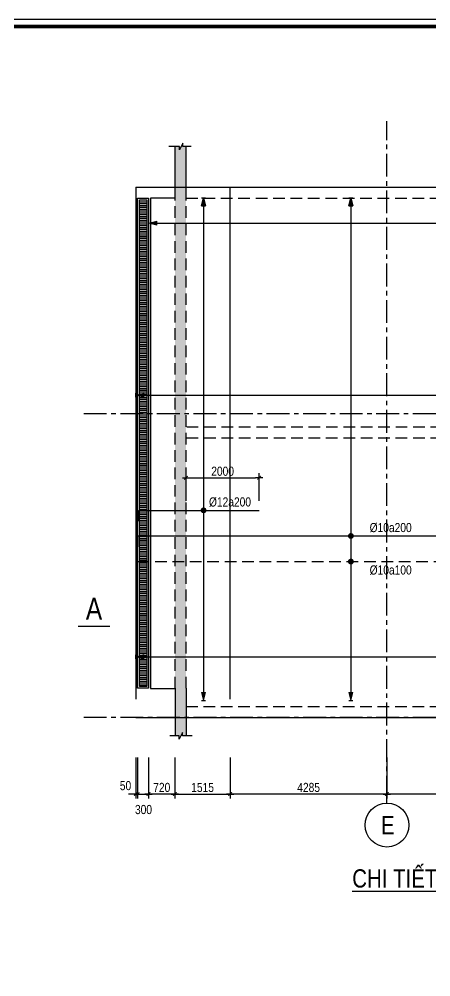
# Model space of a CAD drawing. Header units: millimetres. Extents: x 0 to 168200, y 0 to 59400.
# Drawn here: x 31607 to 42865, y 31723 to 57900 of the extents above; entities that cross this region are included whole.
import ezdxf
from ezdxf.enums import TextEntityAlignment as Align

# ---------------------------------------------------------------- set-up
doc = ezdxf.new("R2010")
doc.units = ezdxf.units.MM
doc.header["$LTSCALE"] = 100
doc.header["$PDSIZE"] = 5
for name, pattern in [('$0$CENTER', [2, 1.25, -0.25, 0.25, -0.25]), ('CENTER', [2, 1.25, -0.25, 0.25, -0.25]), ('HIDDEN', [9.525, 6.35, -3.175])]:
    doc.linetypes.add(name, pattern=pattern)
for name, color, linetype in [('$0$12PM. GRID', 8, '$0$CENTER'), ('02PM. TEXT B', 4, 'Continuous'), ('03PM. TEXT C', 1, 'Continuous'), ('04PM. THIN', 7, 'Continuous'), ('05PM. FRAME', 4, 'Continuous'), ('06PM. HIDDEN', 4, 'HIDDEN'), ('07PM. WACO', 6, 'Continuous'), ('08PM. SSS X', 6, 'Continuous'), ('11PM. DIM', 2, 'Continuous'), ('12PM. GRID', 8, 'CENTER'), ('13PM. HATCH', 8, 'Continuous')]:
    doc.layers.add(name, color=color, linetype=linetype)
doc.styles.add('[PMDC2013]STYLE', font='arial.ttf', dxfattribs={"width": 0.8})
doc.dimstyles.new('1.100', dxfattribs={"dimtxt": 250, "dimasz": 100, "dimexe": 125, "dimexo": 0, "dimgap": 50, "dimtad": 1, "dimdec": 0, "dimrnd": 5, "dimzin": 0, "dimdsep": 46, "dimtxsty": '[PMDC2013]STYLE', "dimblk": 'TICK', "dimcen": 0, "dimdle": 300, "dimclrd": 2, "dimclre": 2, "dimclrt": 4, "dimadec": 0, "dimazin": 0, "dimtfac": 0.004, "dimtdec": 0, "dimtix": 1, "dimtmove": 2, "dimatfit": 3, "dimldrblk": 'TICK', "dimfxl": 1, "dimtvp": 0.8, "dimtolj": 1, "dimtzin": 0, "dimarcsym": 0})

# ---------------------------------------------------------------- blocks, each defined once
blk = doc.blocks.new('*U16')
at = {"layer": '05PM. FRAME'}
blk.add_circle((0, -850), 600, dxfattribs=at)
at = {"layer": '11PM. DIM', "color": 2, "linetype": 'ByBlock'}
blk.add_line((0, -250), (0, 0), dxfattribs=at)
at = {"layer": '03PM. TEXT C', "style": '[PMDC2013]STYLE', "width": 0.8}
for tag, height, p in [('X', 500, (23, -1103)), ('2', 500, (198, -1103)), ('1', 250, (56, -1103))]:
    blk.add_attdef(tag, text='', height=height, dxfattribs=at).set_placement(p, align=Align.CENTER)
blk = doc.blocks.new('TICK')
at = {"color": 0, "linetype": 'ByBlock'}
blk.add_line((1, 0), (-1, 0), dxfattribs=at)
at = {"color": 7, "linetype": 'ByBlock', "const_width": 0.25}
blk.add_lwpolyline([(-0.5, -0.5), (0.5, 0.5)], dxfattribs=at)
blk = doc.blocks.new('*D33')
at = {"layer": '11PM. DIM', "color": 2, "lineweight": -2, "transparency": 16777216}
for p, q in [((41665, 37721), (41665, 36596)), ((48065, 37721), (48065, 36596)), ((47965, 36721), (41765, 36721))]:
    blk.add_line(p, q, dxfattribs=at)
at = {"layer": 'Defpoints', "color": 0, "transparency": 16777216}
for p in [(41665, 37721), (48065, 37721), (41665, 36721)]:
    blk.add_point(p, dxfattribs=at)
at = {"layer": '11PM. DIM', "color": 2, "lineweight": -2, "transparency": 16777216, "xscale": 100, "yscale": 100, "zscale": 100, "rotation": 180}
blk.add_blockref('TICK', (41665, 36721), dxfattribs=at)
at = {"layer": '11PM. DIM', "color": 2, "lineweight": -2, "transparency": 16777216, "xscale": 100, "yscale": 100, "zscale": 100}
blk.add_blockref('TICK', (48065, 36721), dxfattribs=at)
at = {"layer": '11PM. DIM', "color": 4, "transparency": 16777216, "insert": (44865, 36899), "char_height": 250, "attachment_point": 5, "style": '[PMDC2013]STYLE'}
blk.add_mtext('\\A1;6400', dxfattribs=at)
blk = doc.blocks.new('*D35')
at = {"layer": '11PM. DIM', "color": 2, "lineweight": -2, "transparency": 16777216}
for p, q in [((35148, 37721), (35148, 36596)), ((35866, 37721), (35866, 36596)), ((35766, 36721), (35248, 36721))]:
    blk.add_line(p, q, dxfattribs=at)
at = {"layer": 'Defpoints', "color": 0, "transparency": 16777216}
for p in [(35148, 37721), (35866, 37721), (35148, 36721)]:
    blk.add_point(p, dxfattribs=at)
at = {"layer": '11PM. DIM', "color": 2, "lineweight": -2, "transparency": 16777216, "xscale": 100, "yscale": 100, "zscale": 100, "rotation": 180}
blk.add_blockref('TICK', (35148, 36721), dxfattribs=at)
at = {"layer": '11PM. DIM', "color": 2, "lineweight": -2, "transparency": 16777216, "xscale": 100, "yscale": 100, "zscale": 100}
blk.add_blockref('TICK', (35866, 36721), dxfattribs=at)
at = {"layer": '11PM. DIM', "color": 4, "transparency": 16777216, "insert": (35507, 36899), "char_height": 250, "attachment_point": 5, "style": '[PMDC2013]STYLE'}
blk.add_mtext('\\A1;720', dxfattribs=at)
blk = doc.blocks.new('*D37')
at = {"layer": '11PM. DIM', "color": 2, "lineweight": -2, "transparency": 16777216}
for p, q in [((34848, 37721), (34848, 36596)), ((35148, 37721), (35148, 36596)), ((34948, 36721), (35048, 36721))]:
    blk.add_line(p, q, dxfattribs=at)
at = {"layer": 'Defpoints', "color": 0, "transparency": 16777216}
for p in [(34848, 37721), (35148, 37721), (35148, 36721)]:
    blk.add_point(p, dxfattribs=at)
at = {"layer": '11PM. DIM', "color": 2, "lineweight": -2, "transparency": 16777216, "xscale": 100, "yscale": 100, "zscale": 100, "rotation": 180}
blk.add_blockref('TICK', (34848, 36721), dxfattribs=at)
at = {"layer": '11PM. DIM', "color": 2, "lineweight": -2, "transparency": 16777216, "xscale": 100, "yscale": 100, "zscale": 100}
blk.add_blockref('TICK', (35148, 36721), dxfattribs=at)
at = {"layer": '11PM. DIM', "color": 4, "transparency": 16777216, "insert": (35008, 36295), "char_height": 250, "attachment_point": 5, "style": '[PMDC2013]STYLE'}
blk.add_mtext('\\A1;300', dxfattribs=at)
blk = doc.blocks.new('*D38')
at = {"layer": '11PM. DIM', "color": 2, "lineweight": -2, "transparency": 16777216}
for p, q in [((35866, 37721), (35866, 36596)), ((37380, 37721), (37380, 36596)), ((35966, 36721), (37280, 36721))]:
    blk.add_line(p, q, dxfattribs=at)
at = {"layer": 'Defpoints', "color": 0, "transparency": 16777216}
for p in [(35866, 37721), (37380, 37721), (37380, 36721)]:
    blk.add_point(p, dxfattribs=at)
at = {"layer": '11PM. DIM', "color": 2, "lineweight": -2, "transparency": 16777216, "xscale": 100, "yscale": 100, "zscale": 100, "rotation": 180}
blk.add_blockref('TICK', (35866, 36721), dxfattribs=at)
at = {"layer": '11PM. DIM', "color": 2, "lineweight": -2, "transparency": 16777216, "xscale": 100, "yscale": 100, "zscale": 100}
blk.add_blockref('TICK', (37380, 36721), dxfattribs=at)
at = {"layer": '11PM. DIM', "color": 4, "transparency": 16777216, "insert": (36623, 36899), "char_height": 250, "attachment_point": 5, "style": '[PMDC2013]STYLE'}
blk.add_mtext('\\A1;1515', dxfattribs=at)
blk = doc.blocks.new('DCN')
at = {"color": 1, "linetype": 'ByBlock'}
blk.add_line((0, 362), (0, -362), dxfattribs=at)
at = {"color": 0, "linetype": 'ByBlock', "style": '[PMDC2013]STYLE', "width": 0.8}
blk.add_attdef('A', (204, -250), '', height=500, dxfattribs=at)
blk = doc.blocks.new('*U72')
at = {"layer": '13PM. HATCH'}
h = blk.add_hatch(dxfattribs=at)
h.set_pattern_fill('LINE10', color=256, scale=50, angle=90, style=0, pattern_type=2)
h.set_pattern_definition([(90, (0, 100), (-50, 3e-15), [])])
h.paths.add_polyline_path([(50, 50), (13350, 50), (13350, 250), (50, 250)])
for points in [[(0, 0), (13400, 0), (13400, 300), (0, 300)], [(50, 50), (13350, 50), (13350, 250), (50, 250)]]:
    blk.add_lwpolyline(points, close=True, dxfattribs=at)
blk = doc.blocks.new('*U82')
at = {"layer": '12PM. GRID', "linetype": 'Continuous'}
h = blk.add_hatch(color=256, dxfattribs=at)
h.dxf.hatch_style = 1
h.paths.add_polyline_path([(-55, 9020), (55, 9020), (0, 9240)])
h = blk.add_hatch(color=256, dxfattribs=at)
h.dxf.hatch_style = 1
h.paths.add_polyline_path([(0, -4500), (55, -4280), (-55, -4280)])
at = {"layer": '08PM. SSS X', "linetype": 'ByBlock', "ltscale": 0.5}
blk.add_line((-5830, 0), (17870, 0), dxfattribs=at)
at = {"layer": '08PM. SSS X', "linetype": 'ByBlock'}
for p, q in [((-5830, 0), (-5830, -300)), ((17870, 0), (17870, -300))]:
    blk.add_line(p, q, dxfattribs=at)
at = {"layer": '12PM. GRID', "linetype": 'Continuous'}
for p, q in [((-55, 9240), (55, 9240)), ((-55, 9020), (0, 9240)), ((0, 9240), (55, 9020)), ((-55, 9020), (55, 9020)), ((0, 9020), (0, -4280)), ((-55, -4280), (55, -4280)), ((-55, -4280), (0, -4500)), ((0, -4500), (55, -4280)), ((-55, -4500), (55, -4500))]:
    blk.add_line(p, q, dxfattribs=at)
at = {"layer": '12PM. GRID', "linetype": 'Continuous', "const_width": 80, "flags": 128}
blk.add_lwpolyline([(-40, 0, 1), (40, 0, 1)], format="xyb", close=True, dxfattribs=at)
at = {"layer": '02PM. TEXT B', "linetype": 'ByBlock', "style": '[PMDC2013]STYLE', "width": 0.8, "flags": 8}
blk.add_attdef('1', text='', height=250, dxfattribs=at).set_placement((514, 230), align=Align.MIDDLE_LEFT)
at = {"layer": 'Defpoints', "color": 9, "linetype": 'ByBlock', "style": '[PMDC2013]STYLE', "width": 0.8, "flags": 9}
for tag, p in [('2', (-6980, -1820)), ('3', (-6980, -2225)), ('4', (-6980, -2630)), ('5', (-6980, -3020))]:
    blk.add_attdef(tag, text='', height=250, dxfattribs=at).set_placement(p, align=Align.MIDDLE_CENTER)
blk = doc.blocks.new('*U83')
at = {"layer": '12PM. GRID', "linetype": 'Continuous'}
h = blk.add_hatch(color=256, dxfattribs=at)
h.dxf.hatch_style = 1
h.paths.add_polyline_path([(-55, 9720), (55, 9720), (0, 9940)])
h = blk.add_hatch(color=256, dxfattribs=at)
h.dxf.hatch_style = 1
h.paths.add_polyline_path([(0, -3800), (55, -3580), (-55, -3580)])
at = {"layer": '08PM. SSS X', "linetype": 'ByBlock'}
for p, q in [((-5830, 0), (-5830, 300)), ((17870, 0), (17870, 0))]:
    blk.add_line(p, q, dxfattribs=at)
at = {"layer": '08PM. SSS X', "linetype": 'ByBlock', "ltscale": 0.5}
blk.add_line((-5830, 0), (17870, 0), dxfattribs=at)
at = {"layer": '12PM. GRID', "linetype": 'Continuous'}
for p, q in [((-55, 9940), (55, 9940)), ((-55, 9720), (0, 9940)), ((-55, 9720), (55, 9720)), ((0, 9940), (55, 9720)), ((0, 9720), (0, -3580)), ((-55, -3580), (55, -3580)), ((-55, -3580), (0, -3800)), ((0, -3800), (55, -3580)), ((-55, -3800), (55, -3800))]:
    blk.add_line(p, q, dxfattribs=at)
at = {"layer": '12PM. GRID', "linetype": 'Continuous', "const_width": 80, "flags": 128}
blk.add_lwpolyline([(-40, 0, -1), (40, 0, -1)], format="xyb", close=True, dxfattribs=at)
at = {"layer": '02PM. TEXT B', "linetype": 'ByBlock', "style": '[PMDC2013]STYLE', "width": 0.8, "flags": 8}
blk.add_attdef('1', text='', height=250, dxfattribs=at).set_placement((514, -230), align=Align.MIDDLE_LEFT)
at = {"layer": 'Defpoints', "color": 9, "linetype": 'ByBlock', "style": '[PMDC2013]STYLE', "width": 0.8, "flags": 9}
for tag, p in [('2', (-6980, -1820)), ('3', (-6980, -2225)), ('4', (-6980, -2630)), ('5', (-6980, -3020))]:
    blk.add_attdef(tag, text='', height=250, dxfattribs=at).set_placement(p, align=Align.MIDDLE_CENTER)
blk = doc.blocks.new('*U95')
at = {"layer": '12PM. GRID', "linetype": 'Continuous'}
h = blk.add_hatch(color=256, dxfattribs=at)
h.dxf.hatch_style = 1
h.paths.add_polyline_path([(-55, 8320), (55, 8320), (0, 8540)])
h = blk.add_hatch(color=256, dxfattribs=at)
h.dxf.hatch_style = 1
h.paths.add_polyline_path([(0, -5200), (55, -4980), (-55, -4980)])
at = {"layer": '08PM. SSS X', "linetype": 'ByBlock', "ltscale": 0.5}
blk.add_line((-1780, 0), (1520, 0), dxfattribs=at)
at = {"layer": '08PM. SSS X', "linetype": 'ByBlock'}
for p, q in [((-1780, 0), (-1780, -300)), ((1520, 0), (1520, 0))]:
    blk.add_line(p, q, dxfattribs=at)
at = {"layer": '12PM. GRID', "linetype": 'Continuous'}
for p, q in [((-55, 8540), (55, 8540)), ((-55, 8320), (0, 8540)), ((0, 8540), (55, 8320)), ((-55, 8320), (55, 8320)), ((0, 8320), (0, -4980)), ((-55, -4980), (55, -4980)), ((-55, -4980), (0, -5200)), ((-55, -5200), (55, -5200)), ((0, -5200), (55, -4980))]:
    blk.add_line(p, q, dxfattribs=at)
at = {"layer": '12PM. GRID', "linetype": 'Continuous', "const_width": 80, "flags": 128}
blk.add_lwpolyline([(-40, 0, 1), (40, 0, 1)], format="xyb", close=True, dxfattribs=at)
at = {"layer": '02PM. TEXT B', "linetype": 'ByBlock', "style": '[PMDC2013]STYLE', "width": 0.8, "flags": 8}
blk.add_attdef('1', text='', height=250, dxfattribs=at).set_placement((147, 230), align=Align.MIDDLE_LEFT)
at = {"layer": 'Defpoints', "color": 9, "linetype": 'ByBlock', "style": '[PMDC2013]STYLE', "width": 0.8, "flags": 9}
for tag, p in [('2', (-4880, -1820)), ('3', (-4880, -2225)), ('4', (-4880, -2630)), ('5', (-4880, -3020))]:
    blk.add_attdef(tag, text='', height=250, dxfattribs=at).set_placement(p, align=Align.MIDDLE_CENTER)
blk = doc.blocks.new('*D94')
at = {"layer": '11PM. DIM', "color": 2, "lineweight": -2, "transparency": 16777216}
for p, q in [((36171, 44732), (36171, 45489)), ((36271, 45364), (38071, 45364)), ((38171, 44732), (38171, 45489))]:
    blk.add_line(p, q, dxfattribs=at)
at = {"layer": 'Defpoints', "color": 0, "transparency": 16777216}
for p in [(38171, 45364), (36171, 44732), (38171, 44732)]:
    blk.add_point(p, dxfattribs=at)
at = {"layer": '11PM. DIM', "color": 2, "lineweight": -2, "transparency": 16777216, "xscale": 100, "yscale": 100, "zscale": 100, "rotation": 180}
blk.add_blockref('TICK', (36171, 45364), dxfattribs=at)
at = {"layer": '11PM. DIM', "color": 2, "lineweight": -2, "transparency": 16777216, "xscale": 100, "yscale": 100, "zscale": 100}
blk.add_blockref('TICK', (38171, 45364), dxfattribs=at)
at = {"layer": '11PM. DIM', "color": 4, "transparency": 16777216, "insert": (37171, 45542), "char_height": 250, "attachment_point": 5, "style": '[PMDC2013]STYLE'}
blk.add_mtext('\\A1;2000', dxfattribs=at)
blk = doc.blocks.new('*U97')
at = {"layer": '12PM. GRID', "linetype": 'Continuous'}
h = blk.add_hatch(color=256, dxfattribs=at)
h.dxf.hatch_style = 1
h.paths.add_polyline_path([(-55, 11050), (55, 11050), (0, 11270)])
h = blk.add_hatch(color=256, dxfattribs=at)
h.dxf.hatch_style = 1
h.paths.add_polyline_path([(0, -12100), (55, -11880), (-55, -11880)])
at = {"layer": '08PM. SSS X', "linetype": 'ByBlock', "ltscale": 0.5}
blk.add_line((-1610, 0), (12790, 0), dxfattribs=at)
at = {"layer": '08PM. SSS X', "linetype": 'ByBlock'}
for p, q in [((-1610, 0), (-1610, -300)), ((12790, 0), (12790, -300))]:
    blk.add_line(p, q, dxfattribs=at)
at = {"layer": '12PM. GRID', "linetype": 'Continuous'}
for p, q in [((-55, 11270), (55, 11270)), ((-55, 11050), (0, 11270)), ((0, 11270), (55, 11050)), ((-55, 11050), (55, 11050)), ((0, 11050), (0, -11880)), ((-55, -11880), (55, -11880)), ((-55, -11880), (0, -12100)), ((0, -12100), (55, -11880)), ((-55, -12100), (55, -12100))]:
    blk.add_line(p, q, dxfattribs=at)
at = {"layer": '12PM. GRID', "linetype": 'Continuous', "const_width": 80, "flags": 128}
blk.add_lwpolyline([(-40, 0, 1), (40, 0, 1)], format="xyb", close=True, dxfattribs=at)
at = {"layer": '02PM. TEXT B', "linetype": 'ByBlock', "style": '[PMDC2013]STYLE', "width": 0.8, "flags": 8}
blk.add_attdef('1', text='', height=250, dxfattribs=at).set_placement((1081, 230), align=Align.MIDDLE_LEFT)
at = {"layer": 'Defpoints', "color": 9, "linetype": 'ByBlock', "style": '[PMDC2013]STYLE', "width": 0.8, "flags": 9}
for tag, p in [('2', (-4160, -1000)), ('3', (-4160, -1405)), ('4', (-4160, -1810)), ('5', (-4160, -2200))]:
    blk.add_attdef(tag, text='', height=250, dxfattribs=at).set_placement(p, align=Align.MIDDLE_CENTER)
blk = doc.blocks.new('*U98')
at = {"layer": '12PM. GRID', "linetype": 'Continuous'}
h = blk.add_hatch(color=256, dxfattribs=at)
h.dxf.hatch_style = 1
h.paths.add_polyline_path([(-55, 11750), (55, 11750), (0, 11970)])
h = blk.add_hatch(color=256, dxfattribs=at)
h.dxf.hatch_style = 1
h.paths.add_polyline_path([(0, -11400), (55, -11180), (-55, -11180)])
at = {"layer": '08PM. SSS X', "linetype": 'ByBlock'}
for p, q in [((-1610, 0), (-1610, 300)), ((12790, 0), (12790, 300))]:
    blk.add_line(p, q, dxfattribs=at)
at = {"layer": '08PM. SSS X', "linetype": 'ByBlock', "ltscale": 0.5}
blk.add_line((-1610, 0), (12790, 0), dxfattribs=at)
at = {"layer": '12PM. GRID', "linetype": 'Continuous'}
for p, q in [((-55, 11970), (55, 11970)), ((-55, 11750), (0, 11970)), ((0, 11970), (55, 11750)), ((-55, 11750), (55, 11750)), ((0, 11750), (0, -11180)), ((-55, -11180), (55, -11180)), ((-55, -11180), (0, -11400)), ((0, -11400), (55, -11180)), ((-55, -11400), (55, -11400))]:
    blk.add_line(p, q, dxfattribs=at)
at = {"layer": '12PM. GRID', "linetype": 'Continuous', "const_width": 80, "flags": 128}
blk.add_lwpolyline([(-40, 0, -1), (40, 0, -1)], format="xyb", close=True, dxfattribs=at)
at = {"layer": '02PM. TEXT B', "linetype": 'ByBlock', "style": '[PMDC2013]STYLE', "width": 0.8, "flags": 8}
blk.add_attdef('1', text='', height=250, dxfattribs=at).set_placement((1081, -230), align=Align.MIDDLE_LEFT)
at = {"layer": 'Defpoints', "color": 9, "linetype": 'ByBlock', "style": '[PMDC2013]STYLE', "width": 0.8, "flags": 9}
for tag, p in [('2', (-4160, -1000)), ('3', (-4160, -1405)), ('4', (-4160, -1810)), ('5', (-4160, -2200))]:
    blk.add_attdef(tag, text='', height=250, dxfattribs=at).set_placement(p, align=Align.MIDDLE_CENTER)
blk = doc.blocks.new('*U99')
at = {"layer": '12PM. GRID', "linetype": 'Continuous'}
h = blk.add_hatch(color=256, dxfattribs=at)
h.dxf.hatch_style = 1
h.paths.add_polyline_path([(-55, 10350), (55, 10350), (0, 10570)])
h = blk.add_hatch(color=256, dxfattribs=at)
h.dxf.hatch_style = 1
h.paths.add_polyline_path([(0, -12800), (55, -12580), (-55, -12580)])
at = {"layer": '08PM. SSS X', "linetype": 'ByBlock', "ltscale": 0.5}
blk.add_line((-1610, 0), (440, 0), dxfattribs=at)
at = {"layer": '08PM. SSS X', "linetype": 'ByBlock'}
for p, q in [((-1610, 0), (-1610, -300)), ((440, 0), (440, 0))]:
    blk.add_line(p, q, dxfattribs=at)
at = {"layer": '12PM. GRID', "linetype": 'Continuous'}
for p, q in [((-55, 10570), (55, 10570)), ((-55, 10350), (0, 10570)), ((0, 10570), (55, 10350)), ((-55, 10350), (55, 10350)), ((0, 10350), (0, -12580)), ((-55, -12580), (55, -12580)), ((-55, -12580), (0, -12800)), ((-55, -12800), (55, -12800)), ((0, -12800), (55, -12580))]:
    blk.add_line(p, q, dxfattribs=at)
at = {"layer": '12PM. GRID', "linetype": 'Continuous', "const_width": 80, "flags": 128}
blk.add_lwpolyline([(-40, 0, 1), (40, 0, 1)], format="xyb", close=True, dxfattribs=at)
at = {"layer": '02PM. TEXT B', "linetype": 'ByBlock', "style": '[PMDC2013]STYLE', "width": 0.8, "flags": 8}
blk.add_attdef('1', text='', height=250, dxfattribs=at).set_placement((-582, 230), align=Align.MIDDLE_LEFT)
at = {"layer": 'Defpoints', "color": 9, "linetype": 'ByBlock', "style": '[PMDC2013]STYLE', "width": 0.8, "flags": 9}
for tag, p in [('2', (-4160, -1000)), ('3', (-4160, -1405)), ('4', (-4160, -1810)), ('5', (-4160, -2200))]:
    blk.add_attdef(tag, text='', height=250, dxfattribs=at).set_placement(p, align=Align.MIDDLE_CENTER)
blk = doc.blocks.new('*U103')
at = {"layer": '12PM. GRID', "linetype": 'Continuous'}
h = blk.add_hatch(color=256, dxfattribs=at)
h.dxf.hatch_style = 1
h.paths.add_polyline_path([(-55, 10350), (55, 10350), (0, 10570)])
h = blk.add_hatch(color=256, dxfattribs=at)
h.dxf.hatch_style = 1
h.paths.add_polyline_path([(0, -12800), (55, -12580), (-55, -12580)])
at = {"layer": '08PM. SSS X', "linetype": 'ByBlock', "ltscale": 0.5}
blk.add_line((-2960, 0), (940, 0), dxfattribs=at)
at = {"layer": '08PM. SSS X', "linetype": 'ByBlock'}
for p, q in [((-2960, 0), (-2960, 0)), ((940, 0), (940, 0))]:
    blk.add_line(p, q, dxfattribs=at)
at = {"layer": '12PM. GRID', "linetype": 'Continuous'}
for p, q in [((-55, 10570), (55, 10570)), ((-55, 10350), (0, 10570)), ((0, 10570), (55, 10350)), ((-55, 10350), (55, 10350)), ((0, 10350), (0, -12580)), ((-55, -12580), (55, -12580)), ((-55, -12580), (0, -12800)), ((-55, -12800), (55, -12800)), ((0, -12800), (55, -12580))]:
    blk.add_line(p, q, dxfattribs=at)
at = {"layer": '12PM. GRID', "linetype": 'Continuous', "const_width": 80, "flags": 128}
blk.add_lwpolyline([(-40, 0, 1), (40, 0, 1)], format="xyb", close=True, dxfattribs=at)
at = {"layer": '02PM. TEXT B', "linetype": 'ByBlock', "style": '[PMDC2013]STYLE', "width": 0.8, "flags": 8}
blk.add_attdef('1', text='', height=250, dxfattribs=at).set_placement((-2523, 230), align=Align.MIDDLE_LEFT)
at = {"layer": 'Defpoints', "color": 9, "linetype": 'ByBlock', "style": '[PMDC2013]STYLE', "width": 0.8, "flags": 9}
for tag, p in [('2', (-4160, -1000)), ('3', (-4160, -1405)), ('4', (-4160, -1810)), ('5', (-4160, -2200))]:
    blk.add_attdef(tag, text='', height=250, dxfattribs=at).set_placement(p, align=Align.MIDDLE_CENTER)
blk = doc.blocks.new('*U104')
at = {"layer": '12PM. GRID', "linetype": 'Continuous'}
h = blk.add_hatch(color=256, dxfattribs=at)
h.dxf.hatch_style = 1
h.paths.add_polyline_path([(-55, 10000), (55, 10000), (0, 10220)])
h = blk.add_hatch(color=256, dxfattribs=at)
h.dxf.hatch_style = 1
h.paths.add_polyline_path([(0, -12800), (55, -12580), (-55, -12580)])
at = {"layer": '08PM. SSS X', "linetype": 'ByBlock', "ltscale": 0.5}
blk.add_line((-1110, 0), (940, 0), dxfattribs=at)
at = {"layer": '08PM. SSS X', "linetype": 'ByBlock'}
for p, q in [((-1110, 0), (-1110, 0)), ((940, 0), (940, -300))]:
    blk.add_line(p, q, dxfattribs=at)
at = {"layer": '12PM. GRID', "linetype": 'Continuous'}
for p, q in [((-55, 10220), (55, 10220)), ((-55, 10000), (0, 10220)), ((0, 10220), (55, 10000)), ((-55, 10000), (55, 10000)), ((0, 10000), (0, -12580)), ((-55, -12580), (55, -12580)), ((-55, -12580), (0, -12800)), ((-55, -12800), (55, -12800)), ((0, -12800), (55, -12580))]:
    blk.add_line(p, q, dxfattribs=at)
at = {"layer": '12PM. GRID', "linetype": 'Continuous', "const_width": 80, "flags": 128}
blk.add_lwpolyline([(-40, 0, 1), (40, 0, 1)], format="xyb", close=True, dxfattribs=at)
at = {"layer": '02PM. TEXT B', "linetype": 'ByBlock', "style": '[PMDC2013]STYLE', "width": 0.8, "flags": 8}
blk.add_attdef('1', text='', height=250, dxfattribs=at).set_placement((-582, 230), align=Align.MIDDLE_LEFT)
at = {"layer": 'Defpoints', "color": 9, "linetype": 'ByBlock', "style": '[PMDC2013]STYLE', "width": 0.8, "flags": 9}
for tag, p in [('2', (-4160, -1000)), ('3', (-4160, -1405)), ('4', (-4160, -1810)), ('5', (-4160, -2200))]:
    blk.add_attdef(tag, text='', height=250, dxfattribs=at).set_placement(p, align=Align.MIDDLE_CENTER)
blk = doc.blocks.new('CHG_XX_Khung ten')
blk.add_lwpolyline([(15, 579), (826, 579), (826, 15), (15, 15)], close=True)
at = {"color": 4, "linetype": 'Continuous', "const_width": 1}
blk.add_lwpolyline([(17, 577), (824, 577), (824, 17), (17, 17)], close=True, dxfattribs=at)
blk = doc.blocks.new('*D122')
at = {"layer": '11PM. DIM', "color": 2, "lineweight": -2, "transparency": 16777216}
for p, q in [((37380, 37721), (37380, 36596)), ((41665, 37721), (41665, 36596)), ((41565, 36721), (37480, 36721))]:
    blk.add_line(p, q, dxfattribs=at)
at = {"layer": 'Defpoints', "color": 0, "transparency": 16777216}
for p in [(37380, 37721), (41665, 37721), (37380, 36721)]:
    blk.add_point(p, dxfattribs=at)
at = {"layer": '11PM. DIM', "color": 2, "lineweight": -2, "transparency": 16777216, "xscale": 100, "yscale": 100, "zscale": 100, "rotation": 180}
blk.add_blockref('TICK', (37380, 36721), dxfattribs=at)
at = {"layer": '11PM. DIM', "color": 2, "lineweight": -2, "transparency": 16777216, "xscale": 100, "yscale": 100, "zscale": 100}
blk.add_blockref('TICK', (41665, 36721), dxfattribs=at)
at = {"layer": '11PM. DIM', "color": 4, "transparency": 16777216, "insert": (39523, 36899), "char_height": 250, "attachment_point": 5, "style": '[PMDC2013]STYLE'}
blk.add_mtext('\\A1;4285', dxfattribs=at)
blk = doc.blocks.new('*D123')
at = {"layer": '11PM. DIM', "color": 2, "lineweight": -2, "transparency": 16777216}
for p, q in [((34799, 37721), (34799, 36596)), ((34848, 37721), (34848, 36596)), ((34699, 36721), (34599, 36721)), ((34848, 36721), (34799, 36721)), ((34948, 36721), (35048, 36721))]:
    blk.add_line(p, q, dxfattribs=at)
at = {"layer": 'Defpoints', "color": 0, "transparency": 16777216}
for p in [(34799, 37721), (34848, 37721), (34799, 36721)]:
    blk.add_point(p, dxfattribs=at)
at = {"layer": '11PM. DIM', "color": 2, "lineweight": -2, "transparency": 16777216, "xscale": 100, "yscale": 100, "zscale": 100}
blk.add_blockref('TICK', (34799, 36721), dxfattribs=at)
at = {"layer": '11PM. DIM', "color": 2, "lineweight": -2, "transparency": 16777216, "xscale": 100, "yscale": 100, "zscale": 100, "rotation": 180}
blk.add_blockref('TICK', (34848, 36721), dxfattribs=at)
at = {"layer": '11PM. DIM', "color": 4, "transparency": 16777216, "insert": (34516, 36949), "char_height": 250, "attachment_point": 5, "style": '[PMDC2013]STYLE'}
blk.add_mtext('\\A1;50', dxfattribs=at)

msp = doc.modelspace()

# ---------------------------------------------------------------- hatches: boundary and pattern name
at = {"layer": '13PM. HATCH'}
h = msp.add_hatch(dxfattribs=at)
h.set_pattern_fill('DOTS', color=256, scale=25)
h.set_pattern_definition([(0, (-418756.493, -124835.8), (19.84375, 39.6875), [0, -39.6875])])
h.paths.add_polyline_path([(35871.5, 38310.3), (36171.5, 38310.3), (36171.5, 54420.3), (35871.5, 54420.3)])

# ---------------------------------------------------------------- linework, layer by layer
at = {"layer": '$0$12PM. GRID', "linetype": '$0$CENTER', "ltscale": 5}
for p, q in [((41665.4, 36596), (41665.4, 55114.3)), ((62999.3, 47110.5), (33315.6, 47110.5)), ((62999.3, 38810.5), (33315.6, 38810.5))]:
    msp.add_line(p, q, dxfattribs=at)
at = {"layer": '04PM. THIN', "flags": 128}
for points in [[(36310.6, 54420.3), (36084.6, 54420.3), (36084.6, 54514), (35990.8, 54326.5), (35990.8, 54420.3), (35700.1, 54420.3)], [(36342, 38310.3), (36075.8, 38310.3), (36075.8, 38404), (35982.1, 38216.5), (35982.1, 38310.3), (35731.5, 38310.3)]]:
    msp.add_lwpolyline(points, dxfattribs=at)
at = {"layer": '05PM. FRAME', "ltscale": 0.5}
for p, q in [((34798.5, 53310.6), (58165.4, 53310.6)), ((34798.5, 53310.6), (34798.5, 39309.8)), ((35871.5, 53007.3), (35198, 53009.3)), ((35198, 39608.1), (35871.5, 39608.1)), ((34798.5, 38810.3), (58165.4, 38811))]:
    msp.add_line(p, q, dxfattribs=at)
at = {"layer": '06PM. HIDDEN', "ltscale": 0.5}
for p, q in [((36171.5, 53009.9), (58165.4, 53010.7)), ((36188.2, 46759.8), (43865.4, 46760)), ((36187.5, 46459.8), (43865.4, 46460)), ((36171.5, 39110.2), (58165.4, 39111))]:
    msp.add_line(p, q, dxfattribs=at)
at = {"layer": '07PM. WACO'}
for p, q in [((35871.5, 53010.5), (35871.5, 54420.3)), ((36171.5, 53010.5), (36171.5, 54420.3)), ((35871.5, 39610.5), (35871.5, 38310.3)), ((36171.5, 39609.8), (36171.5, 38309.6))]:
    msp.add_line(p, q, dxfattribs=at)
at = {"layer": '07PM. WACO', "linetype": 'HIDDEN', "ltscale": 0.5}
for p, q in [((35871.5, 39610.5), (35871.5, 53010.5)), ((36171.5, 39610.5), (36171.5, 53010.5))]:
    msp.add_line(p, q, dxfattribs=at)

# ---------------------------------------------------------------- block references
ref = msp.add_blockref('*U97', (46069.1, 40470.5), dxfattribs=dict(rotation=90))
ref.add_attrib('1', '%%c10a200', dxfattribs={"layer": '02PM. TEXT B', "linetype": 'ByBlock', "height": 250, "rotation": 90, "style": '[PMDC2013]STYLE', "width": 0.8}).set_placement((45839.1, 41551.3), align=Align.MIDDLE_LEFT)
at = {"linetype": 'HIDDEN'}
ref = msp.add_blockref('*U98', (46769.1, 40470.5), dxfattribs=dict(at, rotation=90))
ref.add_attrib('1', '%%c12a100', dxfattribs={"layer": '02PM. TEXT B', "linetype": 'ByBlock', "height": 250, "rotation": 90, "style": '[PMDC2013]STYLE', "width": 0.8}).set_placement((46999.1, 41551.3), align=Align.MIDDLE_LEFT)
ref = msp.add_blockref('*U104', (45369.1, 52320.2), dxfattribs=dict(rotation=90))
ref.add_attrib('1', '%%c12a200', dxfattribs={"layer": '02PM. TEXT B', "linetype": 'ByBlock', "height": 250, "rotation": 90, "style": '[PMDC2013]STYLE', "width": 0.8}).set_placement((45139.1, 51737.9), align=Align.MIDDLE_LEFT)
ref = msp.add_blockref('*U82', (40678, 43774.1))
ref.add_attrib('1', '%%c10a200', dxfattribs={"layer": '02PM. TEXT B', "linetype": 'ByBlock', "height": 250, "style": '[PMDC2013]STYLE', "width": 0.8}).set_placement((41191.6, 44004.1), align=Align.MIDDLE_LEFT)
ref = msp.add_blockref('*U83', (40678, 43074.1), dxfattribs=at)
ref.add_attrib('1', '%%c10a100', dxfattribs={"layer": '02PM. TEXT B', "linetype": 'ByBlock', "height": 250, "style": '[PMDC2013]STYLE', "width": 0.8}).set_placement((41191.6, 42844.1), align=Align.MIDDLE_LEFT)
at = {"xscale": -1, "rotation": 90}
msp.add_blockref('*U72', (35148, 53010.5), dxfattribs=at)
ref = msp.add_blockref('*U95', (36651.5, 44474.1))
ref.add_attrib('1', '%%c12a200', dxfattribs={"layer": '02PM. TEXT B', "linetype": 'ByBlock', "height": 250, "style": '[PMDC2013]STYLE', "width": 0.8}).set_placement((36798.4, 44704.1), align=Align.MIDDLE_LEFT)
ref = msp.add_blockref('*U103', (45368.9, 47620.5), dxfattribs=dict(rotation=90))
ref.add_attrib('1', '%%c12a200', dxfattribs={"layer": '02PM. TEXT B', "linetype": 'ByBlock', "height": 250, "rotation": 90, "style": '[PMDC2013]STYLE', "width": 0.8}).set_placement((45138.9, 45097.3), align=Align.MIDDLE_LEFT)
ref = msp.add_blockref('*U99', (45369.1, 40470.5), dxfattribs=dict(rotation=90))
ref.add_attrib('1', '%%c12a200', dxfattribs={"layer": '02PM. TEXT B', "linetype": 'ByBlock', "height": 250, "rotation": 90, "style": '[PMDC2013]STYLE', "width": 0.8}).set_placement((45139.1, 39888.2), align=Align.MIDDLE_LEFT)
at = {"layer": '03PM. TEXT C'}
ref = msp.add_blockref('DCN', (33654.1, 41310.5), dxfattribs=dict(at, xscale=1.199999999720603, yscale=1.199999999720603, zscale=1.199999999720603, rotation=90))
ref.add_attrib('A', 'A', dxfattribs={"layer": '0', "color": 0, "linetype": 'ByBlock', "height": 600, "style": '[PMDC2013]STYLE', "width": 0.8}).set_placement((33654.1, 41783.7), align=Align.MIDDLE)
at = {"layer": '11PM. DIM'}
ref = msp.add_blockref('*U16', (41665.4, 36721), dxfattribs=at)
ref.add_attrib('X', 'E', dxfattribs={"layer": '03PM. TEXT C', "height": 500, "style": '[PMDC2013]STYLE', "width": 0.8}).set_placement((41688, 35619.6), align=Align.CENTER)

# ---------------------------------------------------------------- texts
at = {"layer": '03PM. TEXT C', "style": '[PMDC2013]STYLE', "width": 0.8}
msp.add_text('%%UCHI TIẾT RAMP 1 - MẶT BẰNG TẦNG HẦM 1 -> TẦNG 1', height=500, dxfattribs=at).set_placement((47910.2, 34163.4), align=Align.CENTER)

# ---------------------------------------------------------------- dimensions: what is measured, and where the dimension line sits
at = {"layer": '11PM. DIM'}
for base, p1, p2, picture, middle in [((38171.5, 45364.1), (36171.5, 44731.8), (38171.5, 44731.8), '*D94', (37171.5, 45541.7)), ((35148.0058, 36721.0113), (35866.487, 37721.0113), (35148.0058, 37721.0113), '*D35', (35507.2464, 36898.6546))]:
    dim = msp.add_linear_dim(base=base, p1=p1, p2=p2, angle=180, dimstyle='1.100', dxfattribs=at)
    dim.commit()
    dim.dimension.update_dxf_attribs({"geometry": picture, "text_midpoint": middle})
dim = msp.add_linear_dim(base=(35148, 36721), p1=(34848, 37721), p2=(35148, 37721), dimstyle='1.100', dxfattribs=at)
dim.commit()
dim.dimension.update_dxf_attribs({"geometry": '*D37', "text_midpoint": (35008, 36294.9), "dimtype": 160})
for base, p1, p2, picture, middle in [((37379.9718, 36721.0113), (35866.487, 37721.0113), (37379.9718, 37721.0113), '*D38', (36623.2294, 36898.6546)), ((41665.4, 36721), (48065.4, 37721), (41665.4, 37721), '*D33', (44865.4, 36898.7))]:
    dim = msp.add_linear_dim(base=base, p1=p1, p2=p2, dimstyle='1.100', dxfattribs=at)
    dim.commit()
    dim.dimension.update_dxf_attribs({"geometry": picture, "text_midpoint": middle})

# ---------------------------------------------------------------- next in the draw order: block references
at = {"layer": '04PM. THIN', "xscale": 100, "yscale": 100, "zscale": 100}
msp.add_blockref('CHG_XX_Khung ten', (0, 0), dxfattribs=at)

# ---------------------------------------------------------------- next in the draw order: linework, layer by layer
at = {"layer": '05PM. FRAME', "ltscale": 0.5}
msp.add_line((35198, 53009.3), (35198, 39608.1), dxfattribs=at)
msp.add_lwpolyline([(37380, 39309.9), (37380, 53310.6)], dxfattribs=at)

# ---------------------------------------------------------------- next in the draw order: dimensions: what is measured, and where the dimension line sits
at = {"layer": '11PM. DIM'}
dim = msp.add_linear_dim(base=(34798.5401, 36721.0113), p1=(34848.0058, 37721.0113), p2=(34798.5401, 37721.0113), angle=180, dimstyle='1.100', dxfattribs=at)
dim.commit()
dim.dimension.update_dxf_attribs({"geometry": '*D123', "text_midpoint": (34515.5195, 36948.6546), "dimtype": 160})
dim = msp.add_linear_dim(base=(37380, 36721), p1=(41665.4, 37721), p2=(37380, 37721), angle=180, dimstyle='1.100', dxfattribs=at)
dim.commit()
dim.dimension.update_dxf_attribs({"geometry": '*D122', "text_midpoint": (39522.7, 36898.7)})

doc.saveas('drawing.dxf')
